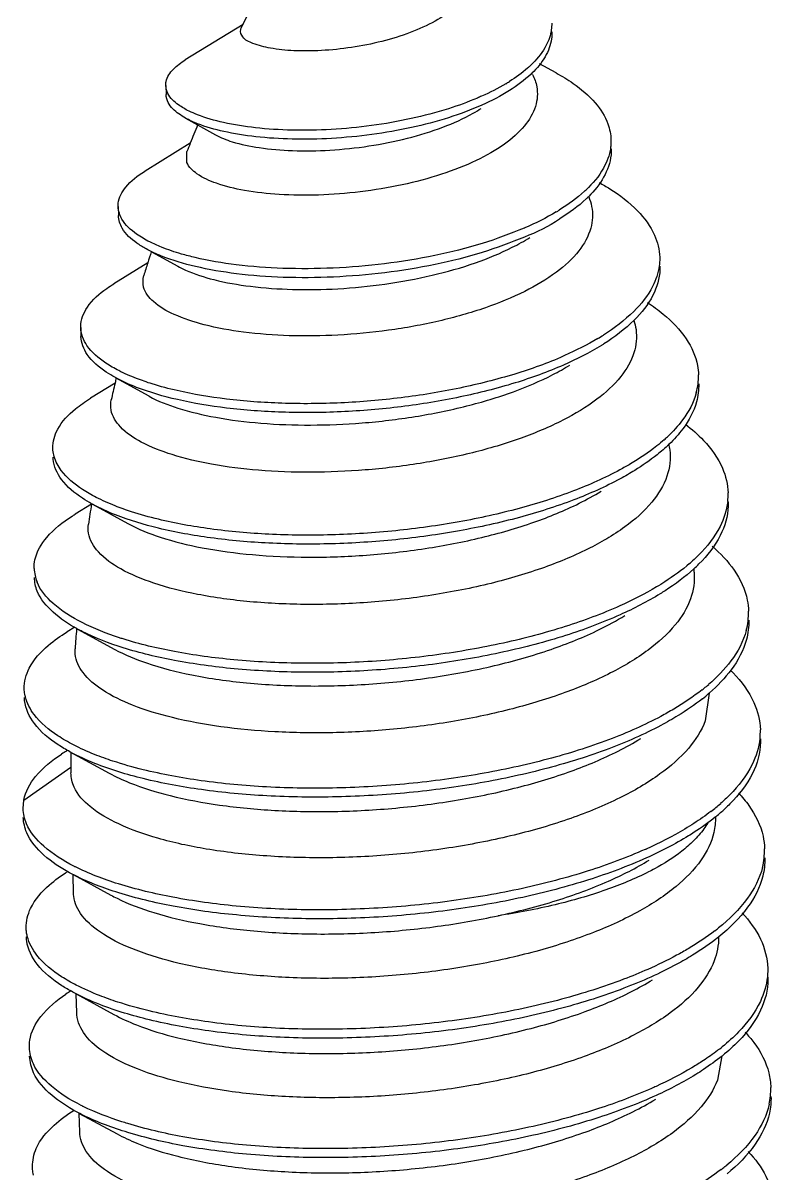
# Model space of a CAD drawing. Header units: millimetres. Extents: x 1366 to 1807, y -424 to -118.
# Drawn here: x 1552.393 to 1554.726, y -399.72 to -396.143 of the extents above; entities that cross this region are included whole.
import ezdxf

# ---------------------------------------------------------------- set-up
doc = ezdxf.new("R2010")
doc.units = ezdxf.units.MM
doc.layers.add('3_ALL_AXES', color=7, linetype='Continuous')

# ---------------------------------------------------------------- blocks, each defined once
blk = doc.blocks.new('*u50')
at = {"color": 7, "linetype": 'Continuous'}
for p, q in [((0.0508, 10.5282), (-0.1285, 10.4176)), ((1.0233, 10.3774), (0.9716, 10.4057)), ((-0.1893, 10.3379), (-0.1885, 10.3101)), ((-0.1283, 10.2372), (-0.0346, 10.185)), ((-0.113, 10.1586), (-0.2532, 10.0724)), ((-0.1233, 10.0987), (-0.1235, 10.1329)), ((-0.3373, 9.9617), (-0.3365, 9.9339)), ((-0.2338, 9.8214), (-0.152, 9.7764)), ((-0.2448, 9.7869), (-0.3508, 9.7218)), ((-0.4535, 9.5861), (-0.4528, 9.5582)), ((-0.3464, 9.4132), (-0.4231, 9.3661)), ((-0.346, 9.4304), (-0.2421, 9.3735)), ((-0.4196, 9.0372), (-0.4712, 9.0054)), ((-0.4165, 9.0365), (-0.307, 8.9766)), ((-0.4719, 8.6547), (-0.496, 8.6399)), ((-0.4633, 8.6488), (-0.3477, 8.5857)), ((1.4989, 8.4491), (1.4869, 8.364)), ((-0.4946, 8.2718), (-0.4979, 8.2697)), ((-0.4869, 8.2671), (-0.3651, 8.2007)), ((-0.6305, 8.117), (-0.4839, 8.2197)), ((-0.6327, 8.0908), (-0.6305, 8.117)), ((-0.4773, 7.8856), (-0.36, 7.8218)), ((1.5295, 7.6925), (1.5287, 7.6918)), ((-0.4676, 7.5146), (-0.3501, 7.4506)), ((1.5382, 7.3226), (1.5248, 7.2467)), ((-0.4578, 7.1435), (-0.3404, 7.0795))]:
    blk.add_line(p, q, dxfattribs=at)
for centre, radius, start, end in [((0.6995, 10.6599), 0.3564, 311.3907, 312.1098), ((0.7071, 10.6514), 0.345, 312.106, 313.5668), ((0.7152, 10.6159), 0.3344, 313.5713, 313.926), ((0.7197, 10.6112), 0.3279, 313.9261, 314.2454), ((0.5711, 10.8385), 0.5766, 300.9267, 302.2182), ((0.8343, 10.3121), 0.4107, 312.5471, 313.4213), ((0.85, 10.2685), 0.3889, 313.4133, 314.8246), ((0.8624, 10.2559), 0.3713, 314.8343, 315.0188), ((0.6638, 10.5487), 0.7027, 300.847, 301.7294), ((0.7528, 10.2225), 0.7811, 300.8314, 302.3614), ((1.2686, 9.4345), 0.1974, 344.8691, 1.2218), ((1.0333, 9.6048), 0.4914, 311.5907, 313.1529), ((1.0576, 9.5518), 0.4568, 313.8955, 314.0319), ((1.3711, 9.066), 0.1868, 353.5188, 1.7798), ((-0.1739, 9.48), 0.5055, 240.9396, 241.3254), ((-0.4704, 8.8416), 0.1276, 182.0508, 201.4976), ((1.0775, 9.2704), 0.552, 310.8439, 312.132), ((1.1042, 9.2142), 0.5135, 312.6226, 315.0051), ((1.4046, 8.6994), 0.217, 345.2414, 1.2581), ((-0.2037, 9.1268), 0.544, 241.1774, 241.5012), ((1.0613, 8.9862), 0.6708, 308.3239, 308.9692), ((1.0853, 8.9294), 0.6336, 308.2953, 310.7118), ((1.093, 8.9473), 0.6206, 308.9561, 310.6943), ((1.1176, 8.8915), 0.5838, 310.743, 310.9716), ((1.4616, 8.3297), 0.1967, 353.891, 1.7381), ((-0.1803, 7.7517), 0.6076, 121.5104, 123.1801), ((1.106, 8.5991), 0.6529, 307.6412, 309.3756), ((1.1348, 8.5641), 0.6076, 309.3762, 311.1913), ((1.1468, 8.5229), 0.5901, 309.3504, 312.8501), ((1.1196, 8.5554), 0.6325, 309.1219, 309.3863), ((0.7118, 9.2818), 1.4434, 294.0501, 294.1893), ((1.4512, 7.9604), 0.22, 346.2607, 1.3474), ((-0.1637, 8.5216), 0.6845, 242.9808, 243.2475), ((1.0904, 8.2647), 0.6989, 307.6225, 308.7518), ((-0.1767, 7.036), 0.5768, 122.2252, 124.0065), ((1.1226, 7.8651), 0.6626, 307.3878, 309.0203), ((1.1372, 7.82), 0.6404, 308.8711, 309.0306), ((1.4731, 7.218), 0.2176, 347.7762, 1.4753), ((-0.1438, 7.7803), 0.6853, 242.9662, 243.8977), ((1.1142, 7.5168), 0.6917, 307.62, 308.8047), ((1.1269, 7.501), 0.6714, 308.8073, 309.4929)]:
    blk.add_arc(centre, radius, start, end, dxfattribs=at)
for points, start_tangent, end_tangent in [([(0.7665, 10.6738), (0.7488, 10.6261), (0.7084, 10.5802), (0.6478, 10.5386), (0.5706, 10.5031), (0.482, 10.4754), (0.3878, 10.4566), (0.2945, 10.447), (0.2084, 10.4465), (0.1357, 10.4544), (0.0815, 10.4693), (0.0499, 10.4893), (0.0436, 10.5123), (0.0449, 10.5166)], (-0.125696, -0.992069), (0.38748, 0.921878)), ([(1.0099, 10.5325), (1.0087, 10.5114), (1.0079, 10.5059)], (0.028647, -0.99959), (-0.178553, -0.98393)), ([(1.0079, 10.5059), (0.9888, 10.4557), (0.9449, 10.4015)], (-0.178553, -0.98393), (-0.724509, -0.689265)), ([(1.0106, 10.5047), (1.0095, 10.4836), (0.9895, 10.4279), (0.9484, 10.3763)], (0.028647, -0.99959), (-0.716353, -0.697739)), ([(-0.1889, 10.3379), (-0.188, 10.3508), (-0.1654, 10.389), (-0.1285, 10.4177)], (-0.046463, 0.99892), (0.854183, 0.519973)), ([(0.9351, 10.3925), (0.8785, 10.3507)], (-0.750203, -0.661208), (-0.845977, -0.533219)), ([(1.0233, 10.3775), (1.0765, 10.3448), (1.1449, 10.2844), (1.1846, 10.2187), (1.1941, 10.1694)], (0.878142, -0.478399), (0.030737, -0.999528)), ([(0.9502, 10.3726), (0.9634, 10.3345), (0.9594, 10.2734), (0.9254, 10.213), (0.863, 10.1561), (0.7754, 10.1051), (0.6674, 10.0623), (0.545, 10.0294), (0.4152, 10.0078), (0.2853, 9.9978), (0.163, 9.9996), (0.0552, 10.0122), (-0.0317, 10.0343), (-0.0924, 10.0639), (-0.1233, 10.0987)], (0.454755, -0.890617), (-0.342158, 0.939642)), ([(0.8674, 10.3438), (0.792, 10.305), (0.7791, 10.2994)], (-0.85778, -0.514016), (-0.920013, -0.391887)), ([(0.9456, 10.3736), (0.8787, 10.3225)], (-0.724509, -0.689265), (-0.846616, -0.532204)), ([(-0.1824, 10.3131), (-0.1889, 10.3379)], (-0.44009, 0.897954), (-0.046463, 0.99892)), ([(-0.1282, 10.2372), (-0.1487, 10.2501), (-0.1817, 10.2852), (-0.1882, 10.3101)], (-0.873488, 0.486846), (-0.046463, 0.99892)), ([(-0.117, 10.2588), (-0.1495, 10.2779), (-0.1824, 10.3131)], (-0.897066, 0.441896), (-0.44009, 0.897954)), ([(0.8787, 10.3225), (0.7928, 10.2772), (0.6896, 10.2383), (0.5741, 10.2076), (0.451, 10.1859), (0.3257, 10.1738), (0.2036, 10.1716), (0.0902, 10.1791), (-0.0093, 10.1954), (-0.0903, 10.2196), (-0.1282, 10.2372)], (-0.846616, -0.532204), (-0.873488, 0.486846)), ([(0.7791, 10.2994), (0.6889, 10.2662), (0.5734, 10.2354), (0.4503, 10.2137), (0.3249, 10.2016), (0.2028, 10.1995), (0.0894, 10.2069), (-0.0101, 10.2232), (-0.091, 10.2474), (-0.117, 10.2588)], (-0.920013, -0.391887), (-0.897066, 0.441896)), ([(-0.0346, 10.1851), (0.017, 10.1636), (0.1011, 10.1451), (0.2044, 10.1359), (0.3204, 10.1374), (0.4419, 10.1503), (0.5615, 10.1743), (0.6718, 10.2088), (0.7663, 10.2523), (0.7912, 10.2672)], (0.873514, -0.486799), (0.843639, 0.536911)), ([(1.1941, 10.1694), (1.1934, 10.1501), (1.1925, 10.1426)], (0.030737, -0.999528), (-0.149495, -0.988762)), ([(1.1925, 10.1426), (1.1706, 10.081), (1.1165, 10.0138)], (-0.149495, -0.988762), (-0.726298, -0.68738)), ([(1.1948, 10.1415), (1.1942, 10.1223), (1.1713, 10.0532), (1.125, 9.9935)], (0.030737, -0.999528), (-0.706873, -0.707341)), ([(-0.3371, 9.9617), (-0.3368, 9.9722), (-0.3134, 10.0225), (-0.2557, 10.0708), (-0.2532, 10.0723)], (-0.046875, 0.998901), (0.853978, 0.520309)), ([(1.1579, 10.0366), (1.1901, 10.0175), (1.2768, 9.9486), (1.3294, 9.8732), (1.3454, 9.8046)], (0.873248, -0.487276), (0.030594, -0.999532)), ([(1.112, 10.0095), (1.0334, 9.951)], (-0.736701, -0.676218), (-0.85052, -0.525942)), ([(1.1173, 9.986), (1.0351, 9.9238)], (-0.726298, -0.68738), (-0.849563, -0.527487)), ([(1.1251, 9.9921), (1.134, 9.9625), (1.1311, 9.8944)], (0.381578, -0.924337), (-0.268307, -0.963333)), ([(-0.3253, 9.9225), (-0.3371, 9.9617)], (-0.490494, 0.871444), (-0.046875, 0.998901)), ([(-0.2505, 9.8307), (-0.2792, 9.8484), (-0.3246, 9.8947), (-0.3363, 9.9339)], (-0.875656, 0.482936), (-0.046875, 0.998901)), ([(-0.2392, 9.8522), (-0.2799, 9.8763), (-0.3253, 9.9225)], (-0.892723, 0.450605), (-0.490494, 0.871444)), ([(1.0351, 9.9238), (1.0341, 9.9231), (0.925, 9.8669), (0.7943, 9.8194), (0.6477, 9.7821), (0.4911, 9.7564), (0.3315, 9.743), (0.1757, 9.742), (0.0306, 9.7532), (-0.0973, 9.7757), (-0.2022, 9.808), (-0.2505, 9.8307)], (-0.849563, -0.527487), (-0.875656, 0.482936)), ([(1.0241, 9.9454), (0.9266, 9.8958)], (-0.858519, -0.512782), (-0.91699, -0.398909)), ([(1.1311, 9.8944), (1.0945, 9.8247), (1.0244, 9.7579), (0.9261, 9.6983), (0.8039, 9.6475), (0.6597, 9.6062), (0.503, 9.5774), (0.3459, 9.5624), (0.1944, 9.5606), (0.0522, 9.5717), (-0.0696, 9.5946), (-0.1636, 9.6269), (-0.2273, 9.6665), (-0.2579, 9.7115), (-0.2572, 9.7474)], (-0.268307, -0.963333), (0.270163, 0.962814)), ([(0.9266, 9.8958), (0.9242, 9.8948), (0.7936, 9.8472), (0.6469, 9.81), (0.4904, 9.7843), (0.3308, 9.7708), (0.175, 9.7699), (0.0299, 9.781), (-0.098, 9.8035), (-0.1402, 9.8145)], (-0.91699, -0.398909), (-0.960902, 0.276889)), ([(-0.1402, 9.8145), (-0.2029, 9.8358), (-0.2392, 9.8522)], (-0.960902, 0.276889), (-0.892723, 0.450605)), ([(-0.1521, 9.7763), (-0.1278, 9.7644), (-0.0396, 9.7348), (0.0737, 9.7142), (0.2048, 9.7045), (0.3453, 9.7066), (0.4918, 9.721), (0.6382, 9.7483), (0.773, 9.7872), (0.8874, 9.8353), (0.942, 9.8658)], (0.876653, -0.481123), (0.847922, 0.530121)), ([(1.3454, 9.8046), (1.3454, 9.7941), (1.344, 9.7778)], (0.030594, -0.999532), (-0.133232, -0.991085)), ([(1.344, 9.7778), (1.3236, 9.714), (1.2647, 9.6359), (1.1709, 9.5627)], (-0.133232, -0.991085), (-0.844622, -0.535363)), ([(1.3461, 9.7768), (1.3461, 9.7662), (1.3243, 9.6861), (1.2659, 9.6085)], (0.030594, -0.999532), (-0.710029, -0.704172)), ([(-0.4535, 9.5861), (-0.4535, 9.5891), (-0.4329, 9.6493), (-0.3726, 9.7074), (-0.3507, 9.7217)], (-0.033526, 0.999438), (0.852037, 0.523481)), ([(1.3074, 9.664), (1.3561, 9.628), (1.4281, 9.5504), (1.463, 9.4678), (1.466, 9.4387)], (0.834341, -0.551248), (0.022519, -0.999746)), ([(1.2659, 9.6085), (1.1716, 9.5349), (1.1643, 9.5303)], (-0.710029, -0.704172), (-0.850576, -0.525852)), ([(1.2655, 9.608), (1.2719, 9.5796), (1.2653, 9.5078)], (0.302721, -0.953079), (-0.300616, -0.953745)), ([(-0.434, 9.5302), (-0.4535, 9.5861)], (-0.553686, 0.832726), (-0.033526, 0.999438)), ([(-0.3459, 9.4304), (-0.3746, 9.4476), (-0.4332, 9.5024), (-0.4528, 9.5582)], (-0.876842, 0.480779), (-0.033526, 0.999438)), ([(-0.3351, 9.4521), (-0.3753, 9.4755), (-0.434, 9.5302)], (-0.890066, 0.455831), (-0.553686, 0.832726)), ([(1.1643, 9.5303), (1.0467, 9.4693), (0.8959, 9.4137), (0.7254, 9.3701), (0.5426, 9.3399), (0.3553, 9.324), (0.1717, 9.3228), (-0.0003, 9.3358), (-0.153, 9.362), (-0.2797, 9.4), (-0.3459, 9.4304)], (-0.850576, -0.525852), (-0.876842, 0.480779)), ([(1.1531, 9.5518), (1.0502, 9.499)], (-0.858616, -0.51262), (-0.914173, -0.405324)), ([(1.2653, 9.5078), (1.2245, 9.4338), (1.1503, 9.3631), (1.0449, 9.2981), (0.9147, 9.2423), (0.7642, 9.1969), (0.6008, 9.1636), (0.4303, 9.1432), (0.2614, 9.1362), (0.099, 9.1424), (-0.0469, 9.1612), (-0.1695, 9.1909), (-0.2654, 9.2301), (-0.3303, 9.2774), (-0.3592, 9.3294), (-0.3585, 9.3611)], (-0.300616, -0.953745), (0.208051, 0.978118)), ([(1.0502, 9.499), (1.046, 9.4971), (0.8952, 9.4415), (0.7247, 9.3979), (0.5419, 9.3677), (0.3546, 9.3518), (0.171, 9.3506), (-0.001, 9.3636), (-0.1538, 9.3899), (-0.231, 9.4106)], (-0.914173, -0.405324), (-0.954272, 0.298939)), ([(-0.231, 9.4106), (-0.2804, 9.4279), (-0.3351, 9.4521)], (-0.954272, 0.298939), (-0.890066, 0.455831)), ([(-0.2421, 9.3735), (-0.2409, 9.3728), (-0.1515, 9.3358), (-0.034, 9.3069), (0.1065, 9.2888), (0.2607, 9.2829), (0.4207, 9.2895), (0.5858, 9.3093), (0.746, 9.3422), (0.8909, 9.3865), (1.0134, 9.4397), (1.0658, 9.4693)], (0.878753, -0.477277), (0.849794, 0.527115)), ([(1.4667, 9.4109), (1.4599, 9.3551), (1.4172, 9.2709), (1.3752, 9.2234)], (0.022519, -0.999746), (-0.718952, -0.69506)), ([(1.4592, 9.383), (1.4165, 9.2987), (1.3693, 9.2464)], (-0.26077, -0.965401), (-0.729412, -0.684075)), ([(-0.5401, 9.2112), (-0.5251, 9.2696), (-0.4701, 9.3328), (-0.4231, 9.3661)], (-0.016333, 0.999867), (0.851707, 0.524019)), ([(1.4253, 9.2855), (1.4818, 9.2349), (1.5405, 9.1487), (1.5579, 9.0718)], (0.79367, -0.608349), (0.030608, -0.999531)), ([(1.3594, 9.2373), (1.3365, 9.2181), (1.2546, 9.1621)], (-0.747791, -0.663934), (-0.860409, -0.509603)), ([(-0.536, 9.1851), (-0.5398, 9.2048), (-0.5401, 9.2112)], (-0.281001, 0.959708), (-0.016333, 0.999867)), ([(1.3744, 9.2227), (1.3372, 9.1903), (1.2678, 9.1418)], (-0.720605, -0.693346), (-0.851422, -0.52448)), ([(1.3732, 9.224), (1.3766, 9.2055), (1.3681, 9.1243)], (0.234986, -0.971999), (-0.321293, -0.94698)), ([(-0.4195, 9.0382), (-0.4477, 9.0552), (-0.5131, 9.1138), (-0.5391, 9.177), (-0.5394, 9.1834)], (-0.874103, 0.48574), (-0.016333, 0.999867)), ([(-0.4056, 9.0582), (-0.4484, 9.083), (-0.5138, 9.1416), (-0.536, 9.1851)], (-0.889074, 0.457764), (-0.281001, 0.959708)), ([(1.2546, 9.1621), (1.2221, 9.1437), (1.1499, 9.1081)], (-0.860409, -0.509603), (-0.911944, -0.410314)), ([(1.3681, 9.1243), (1.3212, 9.0435), (1.2371, 8.9663), (1.1214, 8.897), (0.9784, 8.8374), (0.8107, 8.7883), (0.6262, 8.7524), (0.4371, 8.7314), (0.2521, 8.7253), (0.0724, 8.7338), (-0.0907, 8.7566), (-0.2265, 8.7916), (-0.3293, 8.8358), (-0.3987, 8.8887), (-0.4292, 8.947), (-0.4293, 8.9744)], (-0.321293, -0.94698), (0.143456, 0.989657)), ([(1.2678, 9.1418), (1.2229, 9.1159), (1.0785, 9.0504), (0.9097, 8.9959), (0.723, 8.9542), (0.5259, 8.9266), (0.3261, 8.9138), (0.1315, 8.9158), (-0.0501, 8.9323), (-0.2114, 8.9621), (-0.3457, 9.0038), (-0.4165, 9.0365)], (-0.851422, -0.52448), (-0.877355, 0.479842)), ([(1.1499, 9.1081), (1.0778, 9.0782), (0.909, 9.0238), (0.7223, 8.9821), (0.5252, 8.9544), (0.3253, 8.9416), (0.1307, 8.9436), (-0.0508, 8.9601), (-0.2121, 8.9899), (-0.2956, 9.0134)], (-0.911944, -0.410314), (-0.951035, 0.309084)), ([(-0.2956, 9.0134), (-0.3464, 9.0316), (-0.4056, 9.0582)], (-0.951035, 0.309084), (-0.889074, 0.457764)), ([(-0.307, 8.9767), (-0.2066, 8.9345), (-0.076, 8.9015), (0.0798, 8.8802), (0.2534, 8.8723), (0.4343, 8.8785), (0.6171, 8.8991), (0.7926, 8.9335), (0.9547, 8.9809), (1.0951, 9.0396), (1.1637, 9.0776)], (0.87917, -0.476509), (0.850591, 0.525828)), ([(1.5567, 9.0449), (1.5329, 8.9676), (1.4666, 8.879), (1.4478, 8.8611)], (-0.112134, -0.993693), (-0.741546, -0.670902)), ([(1.5586, 9.044), (1.5585, 9.0307), (1.5336, 8.9398), (1.4674, 8.8512)], (0.030608, -0.999531), (-0.706878, -0.707335)), ([(-0.598, 8.837), (-0.5958, 8.8642), (-0.5591, 8.9335), (-0.4804, 8.9997), (-0.4712, 9.0054)], (-0.034739, 0.999396), (0.852511, 0.522709)), ([(1.5086, 8.906), (1.577, 8.8315), (1.6177, 8.739), (1.6215, 8.7041)], (0.758202, -0.65202), (0.022772, -0.999741)), ([(1.4385, 8.8528), (1.3615, 8.7958), (1.3356, 8.7797)], (-0.75644, -0.654063), (-0.858521, -0.512778)), ([(1.452, 8.8364), (1.3622, 8.7679), (1.347, 8.7583)], (-0.73567, -0.67734), (-0.851459, -0.524421)), ([(1.4507, 8.8372), (1.4523, 8.8244), (1.4415, 8.7432)], (0.161823, -0.98682), (-0.335824, -0.941925)), ([(-0.466, 8.6502), (-0.5389, 8.7009), (-0.5885, 8.767), (-0.5973, 8.8092)], (-0.876111, 0.48211), (-0.034739, 0.999396)), ([(-0.4493, 8.6688), (-0.5396, 8.7287), (-0.5892, 8.7948)], (-0.89183, 0.45237), (-0.36736, 0.930079)), ([(1.3356, 8.7797), (1.2215, 8.7208)], (-0.858521, -0.512778), (-0.912248, -0.409638)), ([(1.4415, 8.7432), (1.394, 8.6621), (1.3096, 8.5836), (1.1925, 8.5122), (1.0506, 8.4511), (0.8887, 8.4011), (0.708, 8.3625), (0.518, 8.3374), (0.33, 8.3266), (0.1498, 8.3294), (-0.0184, 8.3453), (-0.1687, 8.3736), (-0.2925, 8.4123), (-0.3861, 8.4596), (-0.4462, 8.5133), (-0.4708, 8.571), (-0.4709, 8.5876)], (-0.335824, -0.941925), (0.077404, 0.997)), ([(1.347, 8.7583), (1.2223, 8.693), (1.0529, 8.6288), (0.8607, 8.5776), (0.6534, 8.5409), (0.439, 8.5198), (0.2261, 8.5147), (0.0232, 8.5254), (-0.1617, 8.5511), (-0.3211, 8.5903), (-0.4485, 8.641), (-0.4633, 8.6487)], (-0.851459, -0.524421), (-0.878821, 0.477152)), ([(1.2215, 8.7208), (1.0522, 8.6567), (0.86, 8.6054), (0.6526, 8.5687), (0.4383, 8.5476), (0.2254, 8.5425), (0.0224, 8.5532), (-0.1624, 8.5789), (-0.3218, 8.6181), (-0.3333, 8.6218)], (-0.912248, -0.409638), (-0.950855, 0.309637)), ([(-0.3333, 8.6218), (-0.4493, 8.6688)], (-0.950855, 0.309637), (-0.89183, 0.45237)), ([(-0.3477, 8.5857), (-0.249, 8.5433), (-0.1079, 8.5061), (0.0619, 8.4816), (0.2491, 8.4719), (0.442, 8.4775), (0.6395, 8.4985), (0.8324, 8.5352), (1.0079, 8.5856), (1.1578, 8.6472), (1.237, 8.6906)], (0.878746, -0.47729), (0.851052, 0.525081)), ([(1.6222, 8.6763), (1.6151, 8.6163), (1.5677, 8.5222), (1.5004, 8.4507)], (0.022772, -0.999741), (-0.755031, -0.655689)), ([(-0.6289, 8.4636), (-0.6135, 8.5271), (-0.5542, 8.5981), (-0.496, 8.6399)], (-0.01497, 0.999888), (0.851908, 0.523691)), ([(1.6144, 8.6441), (1.567, 8.55), (1.4976, 8.4768)], (-0.254806, -0.966992), (-0.758021, -0.652231)), ([(1.5658, 8.5203), (1.5735, 8.5125), (1.6381, 8.4206), (1.6582, 8.3356)], (0.713864, -0.700285), (0.030127, -0.999546)), ([(-0.6254, 8.4376), (-0.6284, 8.4543), (-0.6289, 8.4636)], (-0.248473, 0.968639), (-0.01497, 0.999888)), ([(1.4773, 8.46), (1.3893, 8.4)], (-0.784491, -0.620141), (-0.860077, -0.510164)), ([(-0.4869, 8.2672), (-0.5239, 8.2893), (-0.5976, 8.3554), (-0.6277, 8.4265), (-0.6282, 8.4357)], (-0.877793, 0.47904), (-0.01497, 0.999888)), ([(-0.4759, 8.2888), (-0.5246, 8.3171), (-0.5984, 8.3833), (-0.6254, 8.4376)], (-0.888159, 0.459537), (-0.248473, 0.968639)), ([(1.478, 8.4322), (1.4025, 8.3797)], (-0.784491, -0.620141), (-0.85197, -0.523591)), ([(1.4025, 8.3797), (1.3495, 8.3494), (1.1872, 8.2766), (0.9975, 8.2164), (0.788, 8.1705), (0.5668, 8.1405), (0.3427, 8.1271), (0.1247, 8.1303), (-0.0786, 8.1496), (-0.2591, 8.1839), (-0.4095, 8.2312), (-0.4869, 8.2672)], (-0.85197, -0.523591), (-0.877793, 0.47904)), ([(1.3893, 8.4), (1.3488, 8.3772), (1.2724, 8.3398)], (-0.860077, -0.510164), (-0.912223, -0.409694)), ([(1.4869, 8.364), (1.4355, 8.279), (1.3463, 8.1983), (1.2218, 8.1241), (1.0692, 8.0604), (0.8935, 8.0085), (0.7026, 7.9703), (0.5035, 7.9466), (0.3051, 7.9379), (0.1131, 7.9443), (-0.0632, 7.9651), (-0.214, 7.9985), (-0.3354, 8.0429), (-0.4241, 8.0968), (-0.474, 8.1576), (-0.4839, 8.2015)], (-0.346832, -0.937927), (-0.016273, 0.999868)), ([(1.2724, 8.3398), (1.1865, 8.3044), (0.9968, 8.2442), (0.7872, 8.1984), (0.566, 8.1684), (0.342, 8.1549), (0.124, 8.1581), (-0.0793, 8.1775), (-0.2598, 8.2117), (-0.3533, 8.2383)], (-0.912223, -0.409694), (-0.949774, 0.312936)), ([(-0.365, 8.2008), (-0.3016, 8.1712), (-0.1756, 8.1312), (-0.0224, 8.1019), (0.1492, 8.0852), (0.3333, 8.0819), (0.5255, 8.0925), (0.7198, 8.1176), (0.9049, 8.1567), (1.0709, 8.2073), (1.2166, 8.2694), (1.2865, 8.3083)], (0.877474, -0.479624), (0.851385, 0.524542)), ([(1.6571, 8.3087), (1.6329, 8.2277), (1.5632, 8.1333), (1.5349, 8.1068)], (-0.105471, -0.994422), (-0.752396, -0.658711)), ([(1.6589, 8.3078), (1.6589, 8.2968), (1.6336, 8.1999), (1.5639, 8.1055), (1.5481, 8.0902)], (0.030127, -0.999546), (-0.73271, -0.680541)), ([(-0.3533, 8.2383), (-0.4103, 8.259), (-0.4759, 8.2888)], (-0.949774, 0.312936), (-0.888159, 0.459537)), ([(-0.6305, 8.117), (-0.5937, 8.1903), (-0.5128, 8.2602)], (0.189486, 0.981883), (0.836879, 0.547388)), ([(1.5899, 8.1395), (1.6227, 8.0999), (1.6665, 8.0053), (1.6711, 7.9656)], (0.688063, -0.725651), (0.02372, -0.999719)), ([(-0.622, 8.0437), (-0.6325, 8.0908)], (-0.385194, 0.922836), (-0.036519, 0.999333)), ([(-0.4881, 7.8915), (-0.5676, 7.9459), (-0.6213, 8.0159), (-0.6318, 8.063)], (-0.87902, 0.476785), (-0.036519, 0.999333)), ([(1.5185, 8.0646), (1.5138, 8.0168), (1.4742, 7.931), (1.3964, 7.8487), (1.2835, 7.7728), (1.14, 7.7058), (0.9717, 7.65), (0.7854, 7.6071), (0.5885, 7.5784), (0.3889, 7.5645), (0.1946, 7.5655), (0.0134, 7.581), (-0.1474, 7.6097), (-0.2814, 7.6502), (-0.3832, 7.7002), (-0.4487, 7.7574), (-0.4752, 7.8189), (-0.4757, 7.8267)], (0.024821, -0.999692), (-0.016971, 0.999856)), ([(1.5048, 8.0821), (1.4518, 8.0448), (1.4236, 8.0273)], (-0.791734, -0.610866), (-0.858488, -0.512834)), ([(1.5187, 8.0647), (1.4526, 8.017), (1.435, 8.0059)], (-0.775803, -0.630976), (-0.851799, -0.523869)), ([(-0.4747, 7.9119), (-0.5684, 7.9738), (-0.622, 8.0437)], (-0.890849, 0.454299), (-0.385194, 0.922836)), ([(1.4236, 8.0273), (1.3032, 7.9651)], (-0.858488, -0.512834), (-0.912196, -0.409754)), ([(1.4946, 8.0464), (1.4826, 8.0276), (1.4507, 7.9902)], (-0.4958, -0.868437), (-0.709202, -0.705005)), ([(1.435, 8.0059), (1.304, 7.9373), (1.124, 7.8692), (0.9198, 7.8148), (0.6995, 7.776), (0.4718, 7.7537), (0.2457, 7.7485), (0.0302, 7.76), (-0.1661, 7.7873), (-0.3354, 7.8289), (-0.4711, 7.8826), (-0.4881, 7.8915)], (-0.851799, -0.523869), (-0.87902, 0.476785)), ([(1.4507, 7.9902), (1.4139, 7.9581), (1.3293, 7.9036)], (-0.709202, -0.705005), (-0.879418, -0.47605)), ([(1.3, 7.9637), (1.1233, 7.897), (0.9191, 7.8427), (0.6988, 7.8038), (0.471, 7.7816), (0.245, 7.7763), (0.0295, 7.7878), (-0.1668, 7.8151), (-0.3362, 7.8567), (-0.4718, 7.9104)], (-0.913189, -0.407536), (-0.892954, 0.450148)), ([(0.8437, 7.7577), (1.0251, 7.8051), (1.186, 7.865), (1.3125, 7.9306)], (0.977605, 0.210448), (0.851622, 0.524156)), ([(1.6649, 7.9082), (1.6181, 7.8118), (1.5279, 7.7196)], (-0.237996, -0.971266), (-0.779828, -0.625993)), ([(1.6719, 7.9378), (1.6656, 7.8804), (1.6188, 7.784), (1.5295, 7.6925)], (0.02372, -0.999719), (-0.778856, -0.627203)), ([(-0.6229, 7.7198), (-0.6091, 7.7807), (-0.5512, 7.8528), (-0.4935, 7.8954)], (-0.012984, 0.999916), (0.846194, 0.532875)), ([(1.3293, 7.9036), (1.3112, 7.8941), (1.1784, 7.838), (1.0206, 7.7919), (0.8437, 7.7577)], (-0.879418, -0.47605), (-0.988722, -0.149762)), ([(-0.36, 7.8217), (-0.3407, 7.8118), (-0.2262, 7.7674), (-0.0836, 7.7331), (0.0839, 7.7104), (0.2684, 7.7011), (0.4603, 7.7058), (0.655, 7.7248), (0.8437, 7.7577)], (0.878738, -0.477304), (0.977605, 0.210448)), ([(1.6016, 7.7663), (1.6586, 7.6849), (1.6811, 7.5946)], (0.684362, -0.729142), (0.028609, -0.999591)), ([(-0.6195, 7.6939), (-0.622, 7.7069), (-0.6229, 7.7198)], (-0.241758, 0.970337), (-0.012984, 0.999916)), ([(-0.4782, 7.5204), (-0.5119, 7.5403), (-0.5887, 7.6072), (-0.6212, 7.6791), (-0.6221, 7.692)], (-0.877967, 0.478722), (-0.012984, 0.999916)), ([(-0.4675, 7.5421), (-0.5127, 7.5681), (-0.5894, 7.635), (-0.6195, 7.6939)], (-0.887918, 0.460002), (-0.241758, 0.970337)), ([(1.5171, 7.7111), (1.4342, 7.6553)], (-0.792015, -0.610502), (-0.860205, -0.509948)), ([(1.5287, 7.6918), (1.4475, 7.635)], (-0.779828, -0.625993), (-0.852195, -0.523225)), ([(1.5284, 7.6914), (1.515, 7.6177)], (0.011274, -0.999936), (-0.354722, -0.934972)), ([(1.4475, 7.635), (1.3987, 7.607), (1.2341, 7.5323), (1.0414, 7.4704), (0.8282, 7.4232), (0.603, 7.3921), (0.3747, 7.3779), (0.1523, 7.3806), (-0.0552, 7.3997), (-0.2398, 7.434), (-0.3941, 7.4817), (-0.4782, 7.5204)], (-0.852195, -0.523225), (-0.877967, 0.478722)), ([(1.4342, 7.6553), (1.398, 7.6348), (1.3087, 7.5911)], (-0.860205, -0.509948), (-0.914314, -0.405006)), ([(1.515, 7.6177), (1.4649, 7.5352), (1.3784, 7.456), (1.2582, 7.3831), (1.111, 7.3202), (0.9426, 7.2686), (0.7585, 7.2296), (0.5654, 7.2041), (0.371, 7.1927), (0.1823, 7.1956), (0.0056, 7.2123), (-0.1491, 7.2415), (-0.2773, 7.2814), (-0.3758, 7.3308), (-0.4401, 7.3879), (-0.4656, 7.4493), (-0.466, 7.4557)], (-0.354722, -0.934972), (-0.018048, 0.999837)), ([(1.3087, 7.5911), (1.2334, 7.5602), (1.0407, 7.4982), (0.8275, 7.451), (0.6023, 7.4199), (0.374, 7.4057), (0.1516, 7.4084), (-0.056, 7.4276), (-0.2406, 7.4619), (-0.3382, 7.4893)], (-0.914314, -0.405006), (-0.950921, 0.309433)), ([(1.6811, 7.5946), (1.6811, 7.5887), (1.68, 7.5677)], (0.028609, -0.999591), (-0.105936, -0.994373)), ([(-0.3501, 7.4506), (-0.2805, 7.4185), (-0.1517, 7.3785), (0.0064, 7.349), (0.1852, 7.3325), (0.374, 7.3302), (0.5663, 7.3418), (0.7596, 7.3676), (0.9456, 7.4076), (1.1134, 7.4596), (1.2581, 7.5222), (1.3234, 7.5587)], (0.877694, -0.479222), (0.851633, 0.524138)), ([(1.68, 7.5677), (1.6582, 7.4915), (1.5907, 7.3967), (1.5398, 7.3503)], (-0.105936, -0.994373), (-0.776809, -0.629736)), ([(1.6818, 7.5668), (1.6819, 7.5609), (1.6589, 7.4637), (1.5914, 7.3689), (1.5405, 7.3225)], (0.028609, -0.999591), (-0.776809, -0.629736)), ([(-0.6129, 7.3488), (-0.6118, 7.3706), (-0.5776, 7.444), (-0.4993, 7.5142)], (-0.039182, 0.999232), (0.828886, 0.559417)), ([(-0.3382, 7.4893), (-0.3948, 7.5095), (-0.4675, 7.5421)], (-0.950921, 0.309433), (-0.887918, 0.460002)), ([(1.6113, 7.3954), (1.6382, 7.3633), (1.6846, 7.269), (1.6906, 7.2236)], (0.682889, -0.730522), (0.025336, -0.999679)), ([(-0.6006, 7.2974), (-0.6129, 7.3488)], (-0.41209, 0.911143), (-0.039182, 0.999232)), ([(1.525, 7.3386), (1.4812, 7.3076), (1.4457, 7.2853)], (-0.794434, -0.60735), (-0.858609, -0.512631)), ([(-0.4685, 7.1493), (-0.5436, 7.1999), (-0.5999, 7.2695), (-0.6122, 7.321)], (-0.878801, 0.477189), (-0.039182, 0.999232)), ([(1.5391, 7.3214), (1.4819, 7.2798), (1.4573, 7.264)], (-0.778559, -0.627571), (-0.851787, -0.523889)), ([(-0.4553, 7.1698), (-0.5444, 7.2277), (-0.6006, 7.2974)], (-0.890681, 0.45463), (-0.41209, 0.911143)), ([(1.4573, 7.264), (1.335, 7.1994), (1.1562, 7.1305), (0.9529, 7.0753), (0.7329, 7.0355), (0.5052, 7.0123), (0.2785, 7.006), (0.0621, 7.0166), (-0.1357, 7.043), (-0.3068, 7.0839), (-0.4447, 7.137), (-0.4685, 7.1493)], (-0.851787, -0.523889), (-0.878801, 0.477189)), ([(1.4457, 7.2853), (1.3342, 7.2272), (1.3203, 7.221)], (-0.858609, -0.512631), (-0.913664, -0.40647)), ([(1.5248, 7.2467), (1.474, 7.1635), (1.3859, 7.0834), (1.2651, 7.0107), (1.1191, 6.9486), (0.9494, 6.8968), (0.7603, 6.8572), (0.5626, 6.8319), (0.3681, 6.8215), (0.1822, 6.8251), (0.0066, 6.8425), (-0.149, 6.8728), (-0.2758, 6.9137), (-0.3707, 6.9628), (-0.4315, 7.0184), (-0.4559, 7.0786), (-0.4563, 7.0847)], (-0.354722, -0.934972), (-0.018852, 0.999822)), ([(1.3203, 7.221), (1.1555, 7.1583), (0.9522, 7.1031), (0.7322, 7.0633), (0.5044, 7.0401), (0.2778, 7.0339), (0.0613, 7.0444), (-0.1364, 7.0709), (-0.3076, 7.1117), (-0.3257, 7.1174)], (-0.913664, -0.40647), (-0.952035, 0.30599)), ([(1.6913, 7.1957), (1.6865, 7.1441), (1.6423, 7.0476), (1.5546, 6.9551)], (0.025336, -0.999679), (-0.771691, -0.635998)), ([(-0.3257, 7.1174), (-0.4454, 7.1649)], (-0.952035, 0.30599), (-0.897954, 0.44009)), ([(-0.3403, 7.0796), (-0.2787, 7.0506), (-0.1517, 7.0099), (0.0042, 6.9796), (0.1806, 6.9623), (0.367, 6.9588), (0.5613, 6.9694), (0.7586, 6.9948), (0.9473, 7.0345), (1.1166, 7.0862), (1.2622, 7.1483), (1.3331, 7.1877)], (0.877625, -0.479347), (0.8516, 0.524192)), ([(1.6857, 7.1719), (1.6416, 7.0754), (1.5539, 6.9829)], (-0.212622, -0.977134), (-0.771691, -0.635998)), ([(-0.6033, 6.9778), (-0.5916, 7.0343), (-0.5364, 7.1066), (-0.4741, 7.1534)], (-0.012182, 0.999926), (0.846381, 0.532578)), ([(1.6208, 7.0246), (1.6753, 6.9485), (1.7005, 6.8526)], (0.685504, -0.728069), (0.026512, -0.999648)), ([(-0.6001, 6.9518), (-0.6018, 6.9606), (-0.6033, 6.9778)], (-0.237334, 0.971428), (-0.012182, 0.999926)), ([(1.5364, 6.969), (1.4534, 6.9131)], (-0.792036, -0.610475), (-0.860372, -0.509667))]:
    blk.add_spline(points, degree=3, dxfattribs=dict(at, start_tangent=start_tangent, end_tangent=end_tangent))
at = {"layer": '3_ALL_AXES', "color": 7, "linetype": 'Continuous'}
for p, q in [((0.0452, 10.5165), (0.0904, 10.6109)), ((0.9503, 10.3726), (0.9482, 10.3767)), ((-0.4758, 7.8267), (-0.4773, 7.8856)), ((-0.466, 7.4557), (-0.4676, 7.5146)), ((-0.4563, 7.0846), (-0.4578, 7.1435))]:
    blk.add_line(p, q, dxfattribs=at)
for centre, radius, start, end in [((4.6549, 8.2588), 5.1328, 157.5859, 158.2751), ((4.663, 8.2556), 5.1415, 158.275, 158.584), ((4.7141, 8.2374), 5.1957, 162.2476, 162.6472), ((4.7196, 8.2357), 5.2015, 162.6472, 163.1035), ((4.762, 8.2242), 5.2454, 166.8976, 167.4812), ((4.7589, 8.2249), 5.2422, 166.7129, 166.8976), ((4.7921, 8.2184), 5.2761, 171.0734, 171.7608), ((4.8142, 8.216), 5.2983, 175.3122, 175.9778), ((4.8141, 8.2157), 5.2982, 179.4644, 180.1541)]:
    blk.add_arc(centre, radius, start, end, dxfattribs=at)

msp = doc.modelspace()

# ---------------------------------------------------------------- block references
msp.add_blockref('*u50', (1553.0256, -406.6755))

doc.saveas('drawing.dxf')
